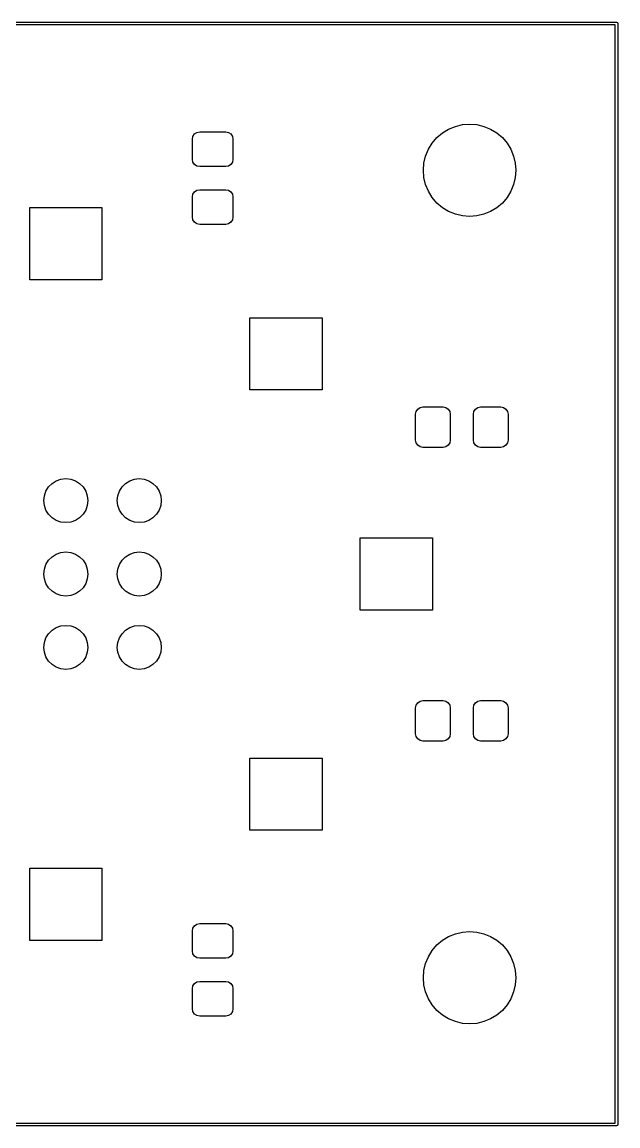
# Model space of a CAD drawing. Extents: x 5.25 to 6.75, y -4.95 to -3.45.
# Drawn here: x 5.94 to 6.752, y -4.952 to -3.448 of the extents above; entities that cross this region are included whole.
import ezdxf

# ---------------------------------------------------------------- set-up
doc = ezdxf.new("R2010")
doc.units = 0
doc.header["$MEASUREMENT"] = 0
doc.layers.add('BLACK', color=7, linetype='CONTINUOUS')

msp = doc.modelspace()

# ---------------------------------------------------------------- linework, layer by layer
at = {"layer": 'BLACK', "linetype": 'CONTINUOUS'}
for p, q in [((5.25, -3.44803), (6.75, -3.44803)), ((6.74803, -3.45197), (5.25197, -3.45197)), ((6.74803, -4.94803), (6.74803, -3.45197)), ((6.75, -3.44803), (6.75139, -3.44861)), ((6.75139, -3.44861), (6.75197, -3.45)), ((6.75197, -3.45), (6.75197, -4.95)), ((6.51297, -3.59904), (6.5214, -3.59387)), ((6.51297, -3.59904), (6.5214, -3.59387)), ((6.5214, -3.59387), (6.53053, -3.59009)), ((6.5214, -3.59387), (6.53053, -3.59009)), ((6.53053, -3.59009), (6.54015, -3.58778)), ((6.53053, -3.59009), (6.54015, -3.58778)), ((6.54015, -3.58778), (6.55, -3.58701)), ((6.54015, -3.58778), (6.55, -3.58701)), ((6.55, -3.58701), (6.55985, -3.58778)), ((6.55, -3.58701), (6.55985, -3.58778)), ((6.55985, -3.58778), (6.56947, -3.59009)), ((6.55985, -3.58778), (6.56947, -3.59009)), ((6.56947, -3.59009), (6.5786, -3.59387)), ((6.56947, -3.59009), (6.5786, -3.59387)), ((6.5786, -3.59387), (6.58703, -3.59904)), ((6.5786, -3.59387), (6.58703, -3.59904)), ((6.17244, -3.60748), (6.17319, -3.60371)), ((6.17244, -3.63504), (6.17244, -3.60748)), ((6.17319, -3.60371), (6.17532, -3.60052)), ((6.17532, -3.60052), (6.17852, -3.59839)), ((6.17852, -3.59839), (6.18228, -3.59764)), ((6.18228, -3.59764), (6.21772, -3.59764)), ((6.21772, -3.59764), (6.22148, -3.59839)), ((6.22148, -3.59839), (6.22468, -3.60052)), ((6.22468, -3.60052), (6.22681, -3.60371)), ((6.22681, -3.60371), (6.22756, -3.60748)), ((6.22756, -3.60748), (6.22756, -3.63504)), ((6.49904, -3.61297), (6.50546, -3.60546)), ((6.49904, -3.61297), (6.50546, -3.60546)), ((6.50546, -3.60546), (6.51297, -3.59904)), ((6.50546, -3.60546), (6.51297, -3.59904)), ((6.58703, -3.59904), (6.59454, -3.60546)), ((6.58703, -3.59904), (6.59454, -3.60546)), ((6.59454, -3.60546), (6.60096, -3.61297)), ((6.59454, -3.60546), (6.60096, -3.61297)), ((6.49009, -3.63053), (6.49387, -3.6214)), ((6.49009, -3.63053), (6.49387, -3.6214)), ((6.49387, -3.6214), (6.49904, -3.61297)), ((6.49387, -3.6214), (6.49904, -3.61297)), ((6.60096, -3.61297), (6.60613, -3.6214)), ((6.60096, -3.61297), (6.60613, -3.6214)), ((6.60613, -3.6214), (6.60991, -3.63053)), ((6.60613, -3.6214), (6.60991, -3.63053)), ((6.17319, -3.63881), (6.17244, -3.63504)), ((6.17532, -3.642), (6.17319, -3.63881)), ((6.22681, -3.63881), (6.22468, -3.642)), ((6.22756, -3.63504), (6.22681, -3.63881)), ((6.48778, -3.64015), (6.49009, -3.63053)), ((6.48778, -3.64015), (6.49009, -3.63053)), ((6.60991, -3.63053), (6.61222, -3.64015)), ((6.60991, -3.63053), (6.61222, -3.64015)), ((6.17852, -3.64413), (6.17532, -3.642)), ((6.18228, -3.64488), (6.17852, -3.64413)), ((6.21772, -3.64488), (6.18228, -3.64488)), ((6.22148, -3.64413), (6.21772, -3.64488)), ((6.22468, -3.642), (6.22148, -3.64413)), ((6.48701, -3.65), (6.48778, -3.64015)), ((6.48701, -3.65), (6.48778, -3.64015)), ((6.48778, -3.65985), (6.48701, -3.65)), ((6.48778, -3.65985), (6.48701, -3.65)), ((6.61222, -3.64015), (6.61299, -3.65)), ((6.61222, -3.64015), (6.61299, -3.65)), ((6.61299, -3.65), (6.61222, -3.65985)), ((6.61299, -3.65), (6.61222, -3.65985)), ((6.49009, -3.66947), (6.48778, -3.65985)), ((6.49009, -3.66947), (6.48778, -3.65985)), ((6.49387, -3.6786), (6.49009, -3.66947)), ((6.49387, -3.6786), (6.49009, -3.66947)), ((6.60991, -3.66947), (6.60613, -3.6786)), ((6.60991, -3.66947), (6.60613, -3.6786)), ((6.61222, -3.65985), (6.60991, -3.66947)), ((6.61222, -3.65985), (6.60991, -3.66947)), ((6.17244, -3.68622), (6.17319, -3.68245)), ((6.17319, -3.68245), (6.17532, -3.67926)), ((6.17532, -3.67926), (6.17852, -3.67713)), ((6.17852, -3.67713), (6.18228, -3.67638)), ((6.18228, -3.67638), (6.21772, -3.67638)), ((6.21772, -3.67638), (6.22148, -3.67713)), ((6.22148, -3.67713), (6.22468, -3.67926)), ((6.22468, -3.67926), (6.22681, -3.68245)), ((6.22681, -3.68245), (6.22756, -3.68622)), ((6.49904, -3.68703), (6.49387, -3.6786)), ((6.49904, -3.68703), (6.49387, -3.6786)), ((6.60613, -3.6786), (6.60096, -3.68703)), ((6.60613, -3.6786), (6.60096, -3.68703)), ((6.17244, -3.71378), (6.17244, -3.68622)), ((6.22756, -3.68622), (6.22756, -3.71378)), ((6.50546, -3.69454), (6.49904, -3.68703)), ((6.50546, -3.69454), (6.49904, -3.68703)), ((6.51297, -3.70096), (6.50546, -3.69454)), ((6.51297, -3.70096), (6.50546, -3.69454)), ((6.59454, -3.69454), (6.58703, -3.70096)), ((6.59454, -3.69454), (6.58703, -3.70096)), ((6.60096, -3.68703), (6.59454, -3.69454)), ((6.60096, -3.68703), (6.59454, -3.69454)), ((5.95079, -3.79921), (5.95079, -3.70079)), ((5.95079, -3.70079), (6.04921, -3.70079)), ((5.95079, -3.79921), (5.95079, -3.70079)), ((5.95079, -3.70079), (6.04921, -3.70079)), ((6.04921, -3.70079), (6.04921, -3.79921)), ((6.04921, -3.70079), (6.04921, -3.79921)), ((6.17319, -3.71755), (6.17244, -3.71378)), ((6.22756, -3.71378), (6.22681, -3.71755)), ((6.5214, -3.70613), (6.51297, -3.70096)), ((6.5214, -3.70613), (6.51297, -3.70096)), ((6.53053, -3.70991), (6.5214, -3.70613)), ((6.53053, -3.70991), (6.5214, -3.70613)), ((6.54015, -3.71222), (6.53053, -3.70991)), ((6.54015, -3.71222), (6.53053, -3.70991)), ((6.55, -3.71299), (6.54015, -3.71222)), ((6.55, -3.71299), (6.54015, -3.71222)), ((6.55985, -3.71222), (6.55, -3.71299)), ((6.55985, -3.71222), (6.55, -3.71299)), ((6.56947, -3.70991), (6.55985, -3.71222)), ((6.56947, -3.70991), (6.55985, -3.71222)), ((6.5786, -3.70613), (6.56947, -3.70991)), ((6.5786, -3.70613), (6.56947, -3.70991)), ((6.58703, -3.70096), (6.5786, -3.70613)), ((6.58703, -3.70096), (6.5786, -3.70613)), ((6.17532, -3.72074), (6.17319, -3.71755)), ((6.17852, -3.72287), (6.17532, -3.72074)), ((6.18228, -3.72362), (6.17852, -3.72287)), ((6.21772, -3.72362), (6.18228, -3.72362)), ((6.22148, -3.72287), (6.21772, -3.72362)), ((6.22468, -3.72074), (6.22148, -3.72287)), ((6.22681, -3.71755), (6.22468, -3.72074)), ((6.04921, -3.79921), (5.95079, -3.79921)), ((6.04921, -3.79921), (5.95079, -3.79921)), ((6.25079, -3.94921), (6.25079, -3.85079)), ((6.25079, -3.85079), (6.34921, -3.85079)), ((6.25079, -3.94921), (6.25079, -3.85079)), ((6.25079, -3.85079), (6.34921, -3.85079)), ((6.34921, -3.85079), (6.34921, -3.94921)), ((6.34921, -3.85079), (6.34921, -3.94921)), ((6.34921, -3.94921), (6.25079, -3.94921)), ((6.34921, -3.94921), (6.25079, -3.94921)), ((6.47638, -3.98228), (6.47713, -3.97852)), ((6.47638, -4.01772), (6.47638, -3.98228)), ((6.47713, -3.97852), (6.47926, -3.97532)), ((6.47926, -3.97532), (6.48245, -3.97319)), ((6.48245, -3.97319), (6.48622, -3.97244)), ((6.48622, -3.97244), (6.51378, -3.97244)), ((6.51378, -3.97244), (6.51755, -3.97319)), ((6.51755, -3.97319), (6.52074, -3.97532)), ((6.52074, -3.97532), (6.52287, -3.97852)), ((6.52287, -3.97852), (6.52362, -3.98228)), ((6.52362, -3.98228), (6.52362, -4.01772)), ((6.55512, -3.98228), (6.55587, -3.97852)), ((6.55512, -4.01772), (6.55512, -3.98228)), ((6.55587, -3.97852), (6.558, -3.97532)), ((6.558, -3.97532), (6.56119, -3.97319)), ((6.56119, -3.97319), (6.56496, -3.97244)), ((6.56496, -3.97244), (6.59252, -3.97244)), ((6.59252, -3.97244), (6.59629, -3.97319)), ((6.59629, -3.97319), (6.59948, -3.97532)), ((6.59948, -3.97532), (6.60161, -3.97852)), ((6.60161, -3.97852), (6.60236, -3.98228)), ((6.60236, -3.98228), (6.60236, -4.01772)), ((6.47713, -4.02148), (6.47638, -4.01772)), ((6.47926, -4.02468), (6.47713, -4.02148)), ((6.48245, -4.02681), (6.47926, -4.02468)), ((6.48622, -4.02756), (6.48245, -4.02681)), ((6.51378, -4.02756), (6.48622, -4.02756)), ((6.51755, -4.02681), (6.51378, -4.02756)), ((6.52074, -4.02468), (6.51755, -4.02681)), ((6.52287, -4.02148), (6.52074, -4.02468)), ((6.52362, -4.01772), (6.52287, -4.02148)), ((6.55587, -4.02148), (6.55512, -4.01772)), ((6.558, -4.02468), (6.55587, -4.02148)), ((6.56119, -4.02681), (6.558, -4.02468)), ((6.56496, -4.02756), (6.56119, -4.02681)), ((6.59252, -4.02756), (6.56496, -4.02756)), ((6.59629, -4.02681), (6.59252, -4.02756)), ((6.59948, -4.02468), (6.59629, -4.02681)), ((6.60161, -4.02148), (6.59948, -4.02468)), ((6.60236, -4.01772), (6.60161, -4.02148)), ((5.9813, -4.07655), (5.98698, -4.07297)), ((5.9813, -4.07655), (5.98698, -4.07297)), ((5.98698, -4.07297), (5.99332, -4.07075)), ((5.98698, -4.07297), (5.99332, -4.07075)), ((5.99332, -4.07075), (6, -4.07)), ((5.99332, -4.07075), (6, -4.07)), ((6, -4.07), (6.00668, -4.07075)), ((6, -4.07), (6.00668, -4.07075)), ((6.00668, -4.07075), (6.01302, -4.07297)), ((6.00668, -4.07075), (6.01302, -4.07297)), ((6.01302, -4.07297), (6.0187, -4.07655)), ((6.01302, -4.07297), (6.0187, -4.07655)), ((6.0813, -4.07655), (6.08698, -4.07297)), ((6.0813, -4.07655), (6.08698, -4.07297)), ((6.08698, -4.07297), (6.09332, -4.07075)), ((6.08698, -4.07297), (6.09332, -4.07075)), ((6.09332, -4.07075), (6.1, -4.07)), ((6.09332, -4.07075), (6.1, -4.07)), ((6.1, -4.07), (6.10668, -4.07075)), ((6.1, -4.07), (6.10668, -4.07075)), ((6.10668, -4.07075), (6.11302, -4.07297)), ((6.10668, -4.07075), (6.11302, -4.07297)), ((6.11302, -4.07297), (6.1187, -4.07655)), ((6.11302, -4.07297), (6.1187, -4.07655)), ((5.97075, -4.09332), (5.97297, -4.08698)), ((5.97075, -4.09332), (5.97297, -4.08698)), ((5.97297, -4.08698), (5.97655, -4.0813)), ((5.97297, -4.08698), (5.97655, -4.0813)), ((5.97655, -4.0813), (5.9813, -4.07655)), ((5.97655, -4.0813), (5.9813, -4.07655)), ((6.0187, -4.07655), (6.02345, -4.0813)), ((6.0187, -4.07655), (6.02345, -4.0813)), ((6.02345, -4.0813), (6.02703, -4.08698)), ((6.02345, -4.0813), (6.02703, -4.08698)), ((6.02703, -4.08698), (6.02925, -4.09332)), ((6.02703, -4.08698), (6.02925, -4.09332)), ((6.07075, -4.09332), (6.07297, -4.08698)), ((6.07075, -4.09332), (6.07297, -4.08698)), ((6.07297, -4.08698), (6.07655, -4.0813)), ((6.07297, -4.08698), (6.07655, -4.0813)), ((6.07655, -4.0813), (6.0813, -4.07655)), ((6.07655, -4.0813), (6.0813, -4.07655)), ((6.1187, -4.07655), (6.12345, -4.0813)), ((6.1187, -4.07655), (6.12345, -4.0813)), ((6.12345, -4.0813), (6.12703, -4.08698)), ((6.12345, -4.0813), (6.12703, -4.08698)), ((6.12703, -4.08698), (6.12925, -4.09332)), ((6.12703, -4.08698), (6.12925, -4.09332)), ((5.97, -4.1), (5.97075, -4.09332)), ((5.97, -4.1), (5.97075, -4.09332)), ((5.97075, -4.10668), (5.97, -4.1)), ((5.97075, -4.10668), (5.97, -4.1)), ((6.02925, -4.09332), (6.03, -4.1)), ((6.02925, -4.09332), (6.03, -4.1)), ((6.03, -4.1), (6.02925, -4.10668)), ((6.03, -4.1), (6.02925, -4.10668)), ((6.07, -4.1), (6.07075, -4.09332)), ((6.07, -4.1), (6.07075, -4.09332)), ((6.07075, -4.10668), (6.07, -4.1)), ((6.07075, -4.10668), (6.07, -4.1)), ((6.12925, -4.09332), (6.13, -4.1)), ((6.12925, -4.09332), (6.13, -4.1)), ((6.13, -4.1), (6.12925, -4.10668)), ((6.13, -4.1), (6.12925, -4.10668)), ((5.97297, -4.11302), (5.97075, -4.10668)), ((5.97297, -4.11302), (5.97075, -4.10668)), ((5.97655, -4.1187), (5.97297, -4.11302)), ((5.97655, -4.1187), (5.97297, -4.11302)), ((5.9813, -4.12345), (5.97655, -4.1187)), ((5.9813, -4.12345), (5.97655, -4.1187)), ((6.02345, -4.1187), (6.0187, -4.12345)), ((6.02345, -4.1187), (6.0187, -4.12345)), ((6.02703, -4.11302), (6.02345, -4.1187)), ((6.02703, -4.11302), (6.02345, -4.1187)), ((6.02925, -4.10668), (6.02703, -4.11302)), ((6.02925, -4.10668), (6.02703, -4.11302)), ((6.07297, -4.11302), (6.07075, -4.10668)), ((6.07297, -4.11302), (6.07075, -4.10668)), ((6.07655, -4.1187), (6.07297, -4.11302)), ((6.07655, -4.1187), (6.07297, -4.11302)), ((6.0813, -4.12345), (6.07655, -4.1187)), ((6.0813, -4.12345), (6.07655, -4.1187)), ((6.12345, -4.1187), (6.1187, -4.12345)), ((6.12345, -4.1187), (6.1187, -4.12345)), ((6.12703, -4.11302), (6.12345, -4.1187)), ((6.12703, -4.11302), (6.12345, -4.1187)), ((6.12925, -4.10668), (6.12703, -4.11302)), ((6.12925, -4.10668), (6.12703, -4.11302)), ((5.98698, -4.12703), (5.9813, -4.12345)), ((5.98698, -4.12703), (5.9813, -4.12345)), ((5.99332, -4.12925), (5.98698, -4.12703)), ((5.99332, -4.12925), (5.98698, -4.12703)), ((6, -4.13), (5.99332, -4.12925)), ((6, -4.13), (5.99332, -4.12925)), ((6.00668, -4.12925), (6, -4.13)), ((6.00668, -4.12925), (6, -4.13)), ((6.01302, -4.12703), (6.00668, -4.12925)), ((6.01302, -4.12703), (6.00668, -4.12925)), ((6.0187, -4.12345), (6.01302, -4.12703)), ((6.0187, -4.12345), (6.01302, -4.12703)), ((6.08698, -4.12703), (6.0813, -4.12345)), ((6.08698, -4.12703), (6.0813, -4.12345)), ((6.09332, -4.12925), (6.08698, -4.12703)), ((6.09332, -4.12925), (6.08698, -4.12703)), ((6.1, -4.13), (6.09332, -4.12925)), ((6.1, -4.13), (6.09332, -4.12925)), ((6.10668, -4.12925), (6.1, -4.13)), ((6.10668, -4.12925), (6.1, -4.13)), ((6.11302, -4.12703), (6.10668, -4.12925)), ((6.11302, -4.12703), (6.10668, -4.12925)), ((6.1187, -4.12345), (6.11302, -4.12703)), ((6.1187, -4.12345), (6.11302, -4.12703)), ((6.40079, -4.24921), (6.40079, -4.15079)), ((6.40079, -4.15079), (6.49921, -4.15079)), ((6.40079, -4.24921), (6.40079, -4.15079)), ((6.40079, -4.15079), (6.49921, -4.15079)), ((6.49921, -4.15079), (6.49921, -4.24921)), ((6.49921, -4.15079), (6.49921, -4.24921)), ((5.97655, -4.1813), (5.9813, -4.17655)), ((5.97655, -4.1813), (5.9813, -4.17655)), ((5.9813, -4.17655), (5.98698, -4.17297)), ((5.9813, -4.17655), (5.98698, -4.17297)), ((5.98698, -4.17297), (5.99332, -4.17075)), ((5.98698, -4.17297), (5.99332, -4.17075)), ((5.99332, -4.17075), (6, -4.17)), ((5.99332, -4.17075), (6, -4.17)), ((6, -4.17), (6.00668, -4.17075)), ((6, -4.17), (6.00668, -4.17075)), ((6.00668, -4.17075), (6.01302, -4.17297)), ((6.00668, -4.17075), (6.01302, -4.17297)), ((6.01302, -4.17297), (6.0187, -4.17655)), ((6.01302, -4.17297), (6.0187, -4.17655)), ((6.0187, -4.17655), (6.02345, -4.1813)), ((6.0187, -4.17655), (6.02345, -4.1813)), ((6.07655, -4.1813), (6.0813, -4.17655)), ((6.07655, -4.1813), (6.0813, -4.17655)), ((6.0813, -4.17655), (6.08698, -4.17297)), ((6.0813, -4.17655), (6.08698, -4.17297)), ((6.08698, -4.17297), (6.09332, -4.17075)), ((6.08698, -4.17297), (6.09332, -4.17075)), ((6.09332, -4.17075), (6.1, -4.17)), ((6.09332, -4.17075), (6.1, -4.17)), ((6.1, -4.17), (6.10668, -4.17075)), ((6.1, -4.17), (6.10668, -4.17075)), ((6.10668, -4.17075), (6.11302, -4.17297)), ((6.10668, -4.17075), (6.11302, -4.17297)), ((6.11302, -4.17297), (6.1187, -4.17655)), ((6.11302, -4.17297), (6.1187, -4.17655)), ((6.1187, -4.17655), (6.12345, -4.1813)), ((6.1187, -4.17655), (6.12345, -4.1813)), ((5.97, -4.2), (5.97075, -4.19332)), ((5.97, -4.2), (5.97075, -4.19332)), ((5.97075, -4.19332), (5.97297, -4.18698)), ((5.97075, -4.19332), (5.97297, -4.18698)), ((5.97297, -4.18698), (5.97655, -4.1813)), ((5.97297, -4.18698), (5.97655, -4.1813)), ((6.02345, -4.1813), (6.02703, -4.18698)), ((6.02345, -4.1813), (6.02703, -4.18698)), ((6.02703, -4.18698), (6.02925, -4.19332)), ((6.02703, -4.18698), (6.02925, -4.19332)), ((6.02925, -4.19332), (6.03, -4.2)), ((6.02925, -4.19332), (6.03, -4.2)), ((6.07, -4.2), (6.07075, -4.19332)), ((6.07, -4.2), (6.07075, -4.19332)), ((6.07075, -4.19332), (6.07297, -4.18698)), ((6.07075, -4.19332), (6.07297, -4.18698)), ((6.07297, -4.18698), (6.07655, -4.1813)), ((6.07297, -4.18698), (6.07655, -4.1813)), ((6.12345, -4.1813), (6.12703, -4.18698)), ((6.12345, -4.1813), (6.12703, -4.18698)), ((6.12703, -4.18698), (6.12925, -4.19332)), ((6.12703, -4.18698), (6.12925, -4.19332)), ((6.12925, -4.19332), (6.13, -4.2)), ((6.12925, -4.19332), (6.13, -4.2)), ((5.97075, -4.20668), (5.97, -4.2)), ((5.97075, -4.20668), (5.97, -4.2)), ((5.97297, -4.21302), (5.97075, -4.20668)), ((5.97297, -4.21302), (5.97075, -4.20668)), ((6.02925, -4.20668), (6.02703, -4.21302)), ((6.02925, -4.20668), (6.02703, -4.21302)), ((6.03, -4.2), (6.02925, -4.20668)), ((6.03, -4.2), (6.02925, -4.20668)), ((6.07075, -4.20668), (6.07, -4.2)), ((6.07075, -4.20668), (6.07, -4.2)), ((6.07297, -4.21302), (6.07075, -4.20668)), ((6.07297, -4.21302), (6.07075, -4.20668)), ((6.12925, -4.20668), (6.12703, -4.21302)), ((6.12925, -4.20668), (6.12703, -4.21302)), ((6.13, -4.2), (6.12925, -4.20668)), ((6.13, -4.2), (6.12925, -4.20668)), ((5.97655, -4.2187), (5.97297, -4.21302)), ((5.97655, -4.2187), (5.97297, -4.21302)), ((5.9813, -4.22345), (5.97655, -4.2187)), ((5.9813, -4.22345), (5.97655, -4.2187)), ((5.98698, -4.22703), (5.9813, -4.22345)), ((5.98698, -4.22703), (5.9813, -4.22345)), ((6.0187, -4.22345), (6.01302, -4.22703)), ((6.0187, -4.22345), (6.01302, -4.22703)), ((6.02345, -4.2187), (6.0187, -4.22345)), ((6.02345, -4.2187), (6.0187, -4.22345)), ((6.02703, -4.21302), (6.02345, -4.2187)), ((6.02703, -4.21302), (6.02345, -4.2187)), ((6.07655, -4.2187), (6.07297, -4.21302)), ((6.07655, -4.2187), (6.07297, -4.21302)), ((6.0813, -4.22345), (6.07655, -4.2187)), ((6.0813, -4.22345), (6.07655, -4.2187)), ((6.08698, -4.22703), (6.0813, -4.22345)), ((6.08698, -4.22703), (6.0813, -4.22345)), ((6.1187, -4.22345), (6.11302, -4.22703)), ((6.1187, -4.22345), (6.11302, -4.22703)), ((6.12345, -4.2187), (6.1187, -4.22345)), ((6.12345, -4.2187), (6.1187, -4.22345)), ((6.12703, -4.21302), (6.12345, -4.2187)), ((6.12703, -4.21302), (6.12345, -4.2187)), ((5.99332, -4.22925), (5.98698, -4.22703)), ((5.99332, -4.22925), (5.98698, -4.22703)), ((6, -4.23), (5.99332, -4.22925)), ((6, -4.23), (5.99332, -4.22925)), ((6.00668, -4.22925), (6, -4.23)), ((6.00668, -4.22925), (6, -4.23)), ((6.01302, -4.22703), (6.00668, -4.22925)), ((6.01302, -4.22703), (6.00668, -4.22925)), ((6.09332, -4.22925), (6.08698, -4.22703)), ((6.09332, -4.22925), (6.08698, -4.22703)), ((6.1, -4.23), (6.09332, -4.22925)), ((6.1, -4.23), (6.09332, -4.22925)), ((6.10668, -4.22925), (6.1, -4.23)), ((6.10668, -4.22925), (6.1, -4.23)), ((6.11302, -4.22703), (6.10668, -4.22925)), ((6.11302, -4.22703), (6.10668, -4.22925)), ((6.49921, -4.24921), (6.40079, -4.24921)), ((6.49921, -4.24921), (6.40079, -4.24921)), ((5.98698, -4.27297), (5.99332, -4.27075)), ((5.98698, -4.27297), (5.99332, -4.27075)), ((5.99332, -4.27075), (6, -4.27)), ((5.99332, -4.27075), (6, -4.27)), ((6, -4.27), (6.00668, -4.27075)), ((6, -4.27), (6.00668, -4.27075)), ((6.00668, -4.27075), (6.01302, -4.27297)), ((6.00668, -4.27075), (6.01302, -4.27297)), ((6.08698, -4.27297), (6.09332, -4.27075)), ((6.08698, -4.27297), (6.09332, -4.27075)), ((6.09332, -4.27075), (6.1, -4.27)), ((6.09332, -4.27075), (6.1, -4.27)), ((6.1, -4.27), (6.10668, -4.27075)), ((6.1, -4.27), (6.10668, -4.27075)), ((6.10668, -4.27075), (6.11302, -4.27297)), ((6.10668, -4.27075), (6.11302, -4.27297)), ((5.97297, -4.28698), (5.97655, -4.2813)), ((5.97297, -4.28698), (5.97655, -4.2813)), ((5.97655, -4.2813), (5.9813, -4.27655)), ((5.97655, -4.2813), (5.9813, -4.27655)), ((5.9813, -4.27655), (5.98698, -4.27297)), ((5.9813, -4.27655), (5.98698, -4.27297)), ((6.01302, -4.27297), (6.0187, -4.27655)), ((6.01302, -4.27297), (6.0187, -4.27655)), ((6.0187, -4.27655), (6.02345, -4.2813)), ((6.0187, -4.27655), (6.02345, -4.2813)), ((6.02345, -4.2813), (6.02703, -4.28698)), ((6.02345, -4.2813), (6.02703, -4.28698)), ((6.07297, -4.28698), (6.07655, -4.2813)), ((6.07297, -4.28698), (6.07655, -4.2813)), ((6.07655, -4.2813), (6.0813, -4.27655)), ((6.07655, -4.2813), (6.0813, -4.27655)), ((6.0813, -4.27655), (6.08698, -4.27297)), ((6.0813, -4.27655), (6.08698, -4.27297)), ((6.11302, -4.27297), (6.1187, -4.27655)), ((6.11302, -4.27297), (6.1187, -4.27655)), ((6.1187, -4.27655), (6.12345, -4.2813)), ((6.1187, -4.27655), (6.12345, -4.2813)), ((6.12345, -4.2813), (6.12703, -4.28698)), ((6.12345, -4.2813), (6.12703, -4.28698)), ((5.97, -4.3), (5.97075, -4.29332)), ((5.97, -4.3), (5.97075, -4.29332)), ((5.97075, -4.30668), (5.97, -4.3)), ((5.97075, -4.30668), (5.97, -4.3)), ((5.97075, -4.29332), (5.97297, -4.28698)), ((5.97075, -4.29332), (5.97297, -4.28698)), ((6.02703, -4.28698), (6.02925, -4.29332)), ((6.02703, -4.28698), (6.02925, -4.29332)), ((6.02925, -4.29332), (6.03, -4.3)), ((6.02925, -4.29332), (6.03, -4.3)), ((6.03, -4.3), (6.02925, -4.30668)), ((6.03, -4.3), (6.02925, -4.30668)), ((6.07, -4.3), (6.07075, -4.29332)), ((6.07, -4.3), (6.07075, -4.29332)), ((6.07075, -4.30668), (6.07, -4.3)), ((6.07075, -4.30668), (6.07, -4.3)), ((6.07075, -4.29332), (6.07297, -4.28698)), ((6.07075, -4.29332), (6.07297, -4.28698)), ((6.12703, -4.28698), (6.12925, -4.29332)), ((6.12703, -4.28698), (6.12925, -4.29332)), ((6.12925, -4.29332), (6.13, -4.3)), ((6.12925, -4.29332), (6.13, -4.3)), ((6.13, -4.3), (6.12925, -4.30668)), ((6.13, -4.3), (6.12925, -4.30668)), ((5.97297, -4.31302), (5.97075, -4.30668)), ((5.97297, -4.31302), (5.97075, -4.30668)), ((5.97655, -4.3187), (5.97297, -4.31302)), ((5.97655, -4.3187), (5.97297, -4.31302)), ((6.02703, -4.31302), (6.02345, -4.3187)), ((6.02703, -4.31302), (6.02345, -4.3187)), ((6.02925, -4.30668), (6.02703, -4.31302)), ((6.02925, -4.30668), (6.02703, -4.31302)), ((6.07297, -4.31302), (6.07075, -4.30668)), ((6.07297, -4.31302), (6.07075, -4.30668)), ((6.07655, -4.3187), (6.07297, -4.31302)), ((6.07655, -4.3187), (6.07297, -4.31302)), ((6.12703, -4.31302), (6.12345, -4.3187)), ((6.12703, -4.31302), (6.12345, -4.3187)), ((6.12925, -4.30668), (6.12703, -4.31302)), ((6.12925, -4.30668), (6.12703, -4.31302)), ((5.9813, -4.32345), (5.97655, -4.3187)), ((5.9813, -4.32345), (5.97655, -4.3187)), ((5.98698, -4.32703), (5.9813, -4.32345)), ((5.98698, -4.32703), (5.9813, -4.32345)), ((5.99332, -4.32925), (5.98698, -4.32703)), ((5.99332, -4.32925), (5.98698, -4.32703)), ((6, -4.33), (5.99332, -4.32925)), ((6, -4.33), (5.99332, -4.32925)), ((6.00668, -4.32925), (6, -4.33)), ((6.00668, -4.32925), (6, -4.33)), ((6.01302, -4.32703), (6.00668, -4.32925)), ((6.01302, -4.32703), (6.00668, -4.32925)), ((6.0187, -4.32345), (6.01302, -4.32703)), ((6.0187, -4.32345), (6.01302, -4.32703)), ((6.02345, -4.3187), (6.0187, -4.32345)), ((6.02345, -4.3187), (6.0187, -4.32345)), ((6.0813, -4.32345), (6.07655, -4.3187)), ((6.0813, -4.32345), (6.07655, -4.3187)), ((6.08698, -4.32703), (6.0813, -4.32345)), ((6.08698, -4.32703), (6.0813, -4.32345)), ((6.09332, -4.32925), (6.08698, -4.32703)), ((6.09332, -4.32925), (6.08698, -4.32703)), ((6.1, -4.33), (6.09332, -4.32925)), ((6.1, -4.33), (6.09332, -4.32925)), ((6.10668, -4.32925), (6.1, -4.33)), ((6.10668, -4.32925), (6.1, -4.33)), ((6.11302, -4.32703), (6.10668, -4.32925)), ((6.11302, -4.32703), (6.10668, -4.32925)), ((6.1187, -4.32345), (6.11302, -4.32703)), ((6.1187, -4.32345), (6.11302, -4.32703)), ((6.12345, -4.3187), (6.1187, -4.32345)), ((6.12345, -4.3187), (6.1187, -4.32345)), ((6.47713, -4.37852), (6.47926, -4.37532)), ((6.47926, -4.37532), (6.48245, -4.37319)), ((6.48245, -4.37319), (6.48622, -4.37244)), ((6.48622, -4.37244), (6.51378, -4.37244)), ((6.51378, -4.37244), (6.51755, -4.37319)), ((6.51755, -4.37319), (6.52074, -4.37532)), ((6.52074, -4.37532), (6.52287, -4.37852)), ((6.55587, -4.37852), (6.558, -4.37532)), ((6.558, -4.37532), (6.56119, -4.37319)), ((6.56119, -4.37319), (6.56496, -4.37244)), ((6.56496, -4.37244), (6.59252, -4.37244)), ((6.59252, -4.37244), (6.59629, -4.37319)), ((6.59629, -4.37319), (6.59948, -4.37532)), ((6.59948, -4.37532), (6.60161, -4.37852)), ((6.47638, -4.38228), (6.47713, -4.37852)), ((6.47638, -4.41772), (6.47638, -4.38228)), ((6.52287, -4.37852), (6.52362, -4.38228)), ((6.52362, -4.38228), (6.52362, -4.41772)), ((6.55512, -4.38228), (6.55587, -4.37852)), ((6.55512, -4.41772), (6.55512, -4.38228)), ((6.60161, -4.37852), (6.60236, -4.38228)), ((6.60236, -4.38228), (6.60236, -4.41772)), ((6.47713, -4.42148), (6.47638, -4.41772)), ((6.47926, -4.42468), (6.47713, -4.42148)), ((6.52287, -4.42148), (6.52074, -4.42468)), ((6.52362, -4.41772), (6.52287, -4.42148)), ((6.55587, -4.42148), (6.55512, -4.41772)), ((6.558, -4.42468), (6.55587, -4.42148)), ((6.60161, -4.42148), (6.59948, -4.42468)), ((6.60236, -4.41772), (6.60161, -4.42148)), ((6.48245, -4.42681), (6.47926, -4.42468)), ((6.48622, -4.42756), (6.48245, -4.42681)), ((6.51378, -4.42756), (6.48622, -4.42756)), ((6.51755, -4.42681), (6.51378, -4.42756)), ((6.52074, -4.42468), (6.51755, -4.42681)), ((6.56119, -4.42681), (6.558, -4.42468)), ((6.56496, -4.42756), (6.56119, -4.42681)), ((6.59252, -4.42756), (6.56496, -4.42756)), ((6.59629, -4.42681), (6.59252, -4.42756)), ((6.59948, -4.42468), (6.59629, -4.42681)), ((6.25079, -4.54921), (6.25079, -4.45079)), ((6.25079, -4.45079), (6.34921, -4.45079)), ((6.25079, -4.54921), (6.25079, -4.45079)), ((6.25079, -4.45079), (6.34921, -4.45079)), ((6.34921, -4.45079), (6.34921, -4.54921)), ((6.34921, -4.45079), (6.34921, -4.54921)), ((6.34921, -4.54921), (6.25079, -4.54921)), ((6.34921, -4.54921), (6.25079, -4.54921)), ((5.95079, -4.69921), (5.95079, -4.60079)), ((5.95079, -4.60079), (6.04921, -4.60079)), ((5.95079, -4.69921), (5.95079, -4.60079)), ((5.95079, -4.60079), (6.04921, -4.60079)), ((6.04921, -4.60079), (6.04921, -4.69921)), ((6.04921, -4.60079), (6.04921, -4.69921)), ((6.17532, -4.67926), (6.17852, -4.67713)), ((6.17852, -4.67713), (6.18228, -4.67638)), ((6.18228, -4.67638), (6.21772, -4.67638)), ((6.21772, -4.67638), (6.22148, -4.67713)), ((6.22148, -4.67713), (6.22468, -4.67926)), ((6.17244, -4.68622), (6.17319, -4.68245)), ((6.17244, -4.71378), (6.17244, -4.68622)), ((6.17319, -4.68245), (6.17532, -4.67926)), ((6.22468, -4.67926), (6.22681, -4.68245)), ((6.22681, -4.68245), (6.22756, -4.68622)), ((6.22756, -4.68622), (6.22756, -4.71378)), ((6.5214, -4.69387), (6.53053, -4.69009)), ((6.5214, -4.69387), (6.53053, -4.69009)), ((6.53053, -4.69009), (6.54015, -4.68778)), ((6.53053, -4.69009), (6.54015, -4.68778)), ((6.54015, -4.68778), (6.55, -4.68701)), ((6.54015, -4.68778), (6.55, -4.68701)), ((6.55, -4.68701), (6.55985, -4.68778)), ((6.55, -4.68701), (6.55985, -4.68778)), ((6.55985, -4.68778), (6.56947, -4.69009)), ((6.55985, -4.68778), (6.56947, -4.69009)), ((6.56947, -4.69009), (6.5786, -4.69387)), ((6.56947, -4.69009), (6.5786, -4.69387)), ((6.04921, -4.69921), (5.95079, -4.69921)), ((6.04921, -4.69921), (5.95079, -4.69921)), ((6.49904, -4.71297), (6.50546, -4.70546)), ((6.49904, -4.71297), (6.50546, -4.70546)), ((6.50546, -4.70546), (6.51297, -4.69904)), ((6.50546, -4.70546), (6.51297, -4.69904)), ((6.51297, -4.69904), (6.5214, -4.69387)), ((6.51297, -4.69904), (6.5214, -4.69387)), ((6.5786, -4.69387), (6.58703, -4.69904)), ((6.5786, -4.69387), (6.58703, -4.69904)), ((6.58703, -4.69904), (6.59454, -4.70546)), ((6.58703, -4.69904), (6.59454, -4.70546)), ((6.59454, -4.70546), (6.60096, -4.71297)), ((6.59454, -4.70546), (6.60096, -4.71297)), ((6.17319, -4.71755), (6.17244, -4.71378)), ((6.17532, -4.72074), (6.17319, -4.71755)), ((6.17852, -4.72287), (6.17532, -4.72074)), ((6.22468, -4.72074), (6.22148, -4.72287)), ((6.22681, -4.71755), (6.22468, -4.72074)), ((6.22756, -4.71378), (6.22681, -4.71755)), ((6.49009, -4.73053), (6.49387, -4.7214)), ((6.49009, -4.73053), (6.49387, -4.7214)), ((6.49387, -4.7214), (6.49904, -4.71297)), ((6.49387, -4.7214), (6.49904, -4.71297)), ((6.60096, -4.71297), (6.60613, -4.7214)), ((6.60096, -4.71297), (6.60613, -4.7214)), ((6.60613, -4.7214), (6.60991, -4.73053)), ((6.60613, -4.7214), (6.60991, -4.73053)), ((6.18228, -4.72362), (6.17852, -4.72287)), ((6.21772, -4.72362), (6.18228, -4.72362)), ((6.22148, -4.72287), (6.21772, -4.72362)), ((6.48778, -4.74015), (6.49009, -4.73053)), ((6.48778, -4.74015), (6.49009, -4.73053)), ((6.60991, -4.73053), (6.61222, -4.74015)), ((6.60991, -4.73053), (6.61222, -4.74015)), ((6.48701, -4.75), (6.48778, -4.74015)), ((6.48701, -4.75), (6.48778, -4.74015)), ((6.48778, -4.75985), (6.48701, -4.75)), ((6.48778, -4.75985), (6.48701, -4.75)), ((6.61222, -4.74015), (6.61299, -4.75)), ((6.61222, -4.74015), (6.61299, -4.75)), ((6.61299, -4.75), (6.61222, -4.75985)), ((6.61299, -4.75), (6.61222, -4.75985)), ((6.17244, -4.76496), (6.17319, -4.76119)), ((6.17244, -4.79252), (6.17244, -4.76496)), ((6.17319, -4.76119), (6.17532, -4.758)), ((6.17532, -4.758), (6.17852, -4.75587)), ((6.17852, -4.75587), (6.18228, -4.75512)), ((6.18228, -4.75512), (6.21772, -4.75512)), ((6.21772, -4.75512), (6.22148, -4.75587)), ((6.22148, -4.75587), (6.22468, -4.758)), ((6.22468, -4.758), (6.22681, -4.76119)), ((6.22681, -4.76119), (6.22756, -4.76496)), ((6.22756, -4.76496), (6.22756, -4.79252)), ((6.49009, -4.76947), (6.48778, -4.75985)), ((6.49009, -4.76947), (6.48778, -4.75985)), ((6.61222, -4.75985), (6.60991, -4.76947)), ((6.61222, -4.75985), (6.60991, -4.76947)), ((6.49387, -4.7786), (6.49009, -4.76947)), ((6.49387, -4.7786), (6.49009, -4.76947)), ((6.49904, -4.78703), (6.49387, -4.7786)), ((6.49904, -4.78703), (6.49387, -4.7786)), ((6.60613, -4.7786), (6.60096, -4.78703)), ((6.60613, -4.7786), (6.60096, -4.78703)), ((6.60991, -4.76947), (6.60613, -4.7786)), ((6.60991, -4.76947), (6.60613, -4.7786)), ((6.17319, -4.79629), (6.17244, -4.79252)), ((6.17532, -4.79948), (6.17319, -4.79629)), ((6.22681, -4.79629), (6.22468, -4.79948)), ((6.22756, -4.79252), (6.22681, -4.79629)), ((6.50546, -4.79454), (6.49904, -4.78703)), ((6.50546, -4.79454), (6.49904, -4.78703)), ((6.51297, -4.80096), (6.50546, -4.79454)), ((6.51297, -4.80096), (6.50546, -4.79454)), ((6.59454, -4.79454), (6.58703, -4.80096)), ((6.59454, -4.79454), (6.58703, -4.80096)), ((6.60096, -4.78703), (6.59454, -4.79454)), ((6.60096, -4.78703), (6.59454, -4.79454)), ((6.17852, -4.80161), (6.17532, -4.79948)), ((6.18228, -4.80236), (6.17852, -4.80161)), ((6.21772, -4.80236), (6.18228, -4.80236)), ((6.22148, -4.80161), (6.21772, -4.80236)), ((6.22468, -4.79948), (6.22148, -4.80161)), ((6.5214, -4.80613), (6.51297, -4.80096)), ((6.5214, -4.80613), (6.51297, -4.80096)), ((6.53053, -4.80991), (6.5214, -4.80613)), ((6.53053, -4.80991), (6.5214, -4.80613)), ((6.54015, -4.81222), (6.53053, -4.80991)), ((6.54015, -4.81222), (6.53053, -4.80991)), ((6.55, -4.81299), (6.54015, -4.81222)), ((6.55, -4.81299), (6.54015, -4.81222)), ((6.55985, -4.81222), (6.55, -4.81299)), ((6.55985, -4.81222), (6.55, -4.81299)), ((6.56947, -4.80991), (6.55985, -4.81222)), ((6.56947, -4.80991), (6.55985, -4.81222)), ((6.5786, -4.80613), (6.56947, -4.80991)), ((6.5786, -4.80613), (6.56947, -4.80991)), ((6.58703, -4.80096), (6.5786, -4.80613)), ((6.58703, -4.80096), (6.5786, -4.80613)), ((6.75, -4.95197), (5.25, -4.95197)), ((5.25197, -4.94803), (6.74803, -4.94803)), ((6.75139, -4.95139), (6.75, -4.95197)), ((6.75197, -4.95), (6.75139, -4.95139))]:
    msp.add_line(p, q, dxfattribs=at)

doc.saveas('drawing.dxf')
